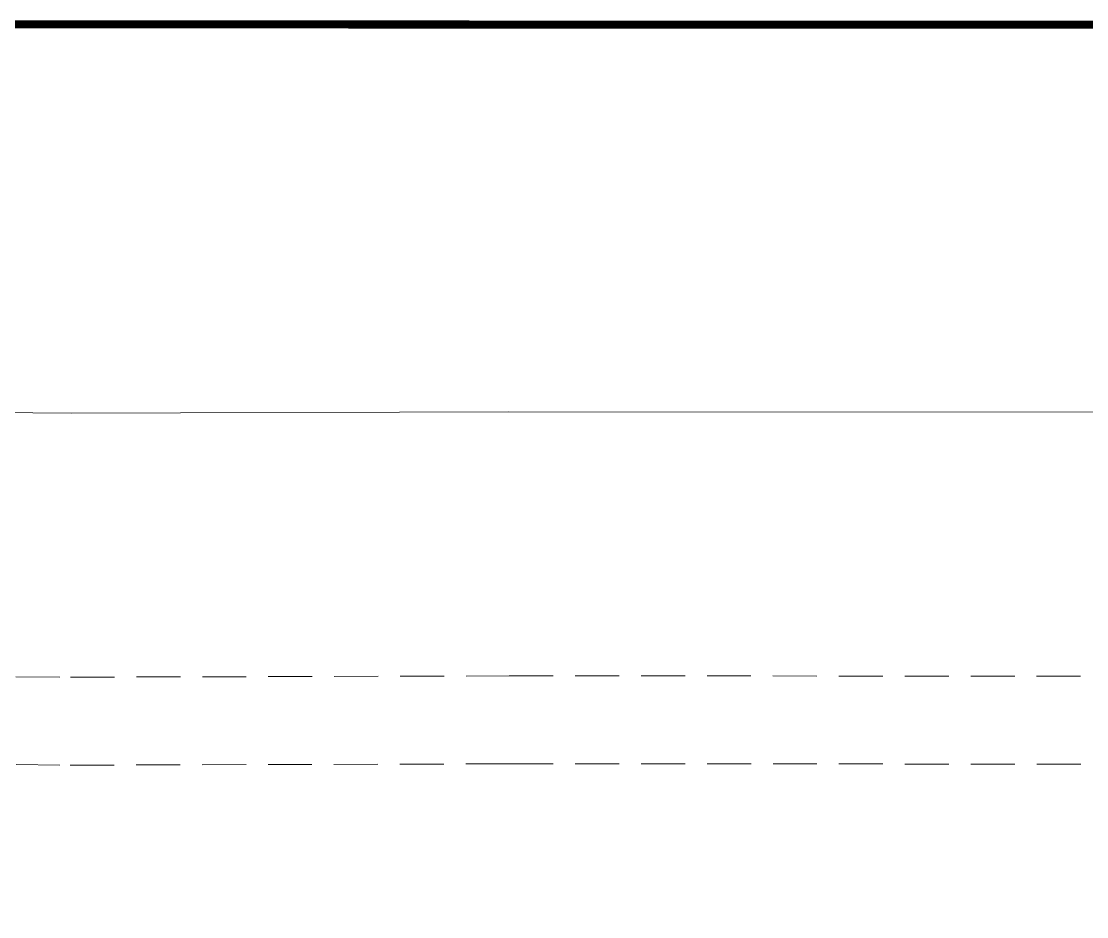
# Model space of a CAD drawing. Header units: inches. Extents: x 27644242 to 29761523, y -859349 to 216979.
# Drawn here: x 29048964 to 29067144, y -783929 to -768662 of the extents above; entities that cross this region are included whole.
import ezdxf

# ---------------------------------------------------------------- set-up
doc = ezdxf.new("R2010")
doc.units = ezdxf.units.IN
doc.header["$MEASUREMENT"] = 0
doc.linetypes.add('01-Xref Col Podium Lvl-1$0$HIDDEN', pattern=[0.375, 0.25, -0.125])
doc.layers.get('Defpoints').update_dxf_attribs({"color": 8})
doc.layers.add('RVA Site Boundary', color=17, linetype='Continuous', lineweight=15)

msp = doc.modelspace()

# ---------------------------------------------------------------- linework, layer by layer
at = {"layer": 'Defpoints', "linetype": 'Continuous', "const_width": 154.4264220221692}
msp.add_lwpolyline([(29126788.63103708, -768738.9174936479), (29126788.63103517, -842988.9174936181), (29018201.91444956, -842988.9174913084), (29018201.91445147, -768738.9174913457)], close=True, dxfattribs=at)
at = {"layer": 'RVA Site Boundary', "ltscale": 500}
msp.add_lwpolyline([(29070926.88673306, -806558.0790860711), (29062954.88625605, -807283.7379662157), (29062672.0128856, -807343.770176678), (29062073.53557714, -807485.6444542943), (29043155.03225354, -812462.8526707019), (29041515.17908994, -812928.4490744602), (29041240.0281545, -813005.9562424503), (29040114.06174079, -813267.9137500396), (29039759.27871, -813349.5537597935), (29036145.90909832, -814365.1071168443), (29035804.52653361, -814512.9757885225), (29035449.61372738, -813690.9911105093), (29030513.30564168, -802258.4094998654), (29023062.88894054, -785163.4433705648), (29018811.64904003, -775553.6743643839), (29026628.91449986, -775451.0617905495), (29043246.83557211, -775286.3204930784), (29049817.31962652, -775345.4979163029), (29057284.08587065, -775323.4775452267), (29071606.37304736, -775328.7760536682)], dxfattribs=at)
at = {"layer": 'RVA Site Boundary', "color": 252, "linetype": '01-Xref Col Podium Lvl-1$0$HIDDEN', "ltscale": 3000}
for points in [[(29070594.56873168, -802069.7242284261), (29062281.46733917, -802826.4321418817), (29061685.77796498, -802952.8510756413), (29060981.90817757, -803119.70956169), (29041967.91298832, -808122.0404260275), (29040290.5754404, -808598.2796086164), (29040119.5269705, -808646.4621905498), (29039099.64471336, -808883.7390851902), (29038645.29075921, -808988.2916089306), (29038355.78710845, -809069.6578780925), (29034641.61055836, -800467.5557021138), (29027183.18452165, -783354.2121684686), (29025683.33639234, -779963.8614933051), (29026680.75071155, -779950.7690313689), (29043248.87604511, -779786.5213825656), (29049803.69069914, -779845.5576784804), (29057289.88898814, -779823.4800000205), (29071603.78070261, -779828.775402563)], [(29070483.79606456, -800573.6059425445), (29062056.99436688, -801340.6635337705), (29061357.03299144, -801489.2113752959), (29060618.03237772, -801664.3979308219), (29041572.20656658, -806675.1030111362), (29039882.37422384, -807154.8897866821), (29039746.02657584, -807193.2975065829), (29039231.18839635, -807313.0752589812), (29036017.71219725, -799870.6044362), (29028556.61638201, -782751.1351011024), (29027975.70439402, -781438.0052500096), (29043249.55620277, -781286.588345728), (29049799.14772335, -781345.5775992062), (29057291.8233604, -781323.4808182849), (29071602.91660601, -781328.7751855423)]]:
    msp.add_lwpolyline(points, dxfattribs=at)

doc.saveas('drawing.dxf')
